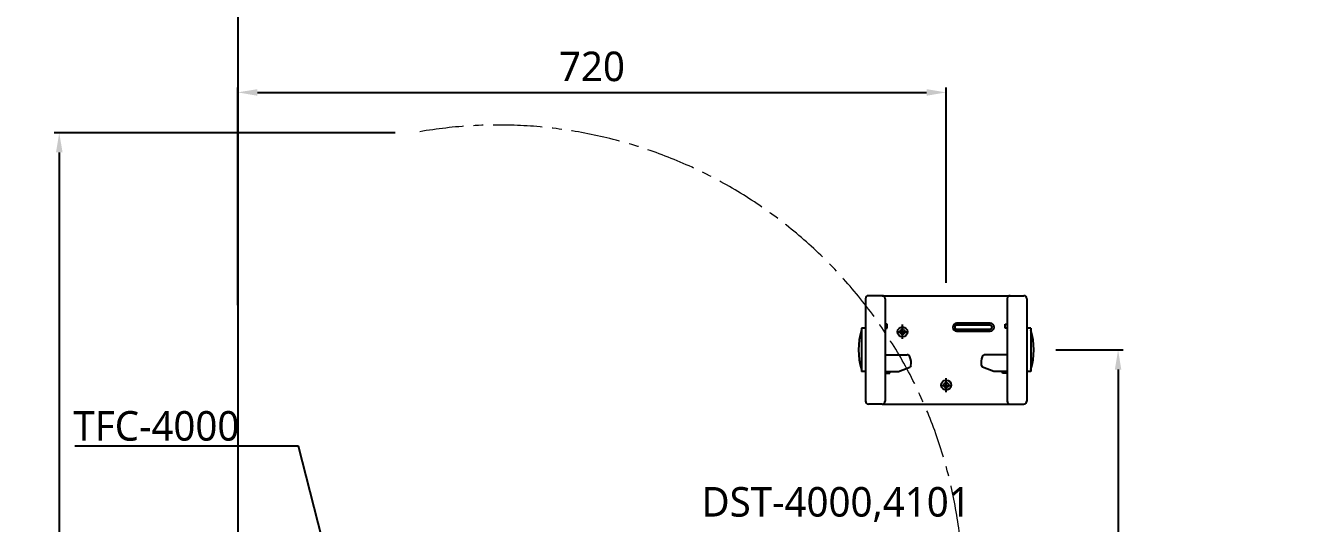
# Model space of a CAD drawing. Extents: x 612 to 6849, y -547 to 2005.
# Drawn here: x 612 to 1919, y 359 to 864 of the extents above; entities that cross this region are included whole.
import ezdxf

# ---------------------------------------------------------------- set-up
doc = ezdxf.new("R2010")
doc.units = 0
doc.header["$LTSCALE"] = 20
doc.header["$MEASUREMENT"] = 0
doc.linetypes.add('CENTER', pattern=[2, 1.25, -0.25, 0.25, -0.25])
doc.layers.get('0').update_dxf_attribs({"linetype": 'CONTINUOUS'})
doc.layers.get('DEFPOINTS').update_dxf_attribs({"linetype": 'CONTINUOUS'})
for name, color, linetype in [('1', 7, 'CONTINUOUS'), ('2', 2, 'CONTINUOUS'), ('4', 4, 'CONTINUOUS'), ('6', 6, 'CONTINUOUS')]:
    doc.layers.add(name, color=color, linetype=linetype)
doc.styles.add('ROMANS', font='NanumGothic.ttf', dxfattribs={"height": 10.144927})
doc.styles.get("Standard").update_dxf_attribs({"font": 'NanumGothic.ttf'})
doc.dimstyles.get("Standard").update_dxf_attribs({"dimtxt": 2.7, "dimasz": 2.5, "dimexe": 1.5, "dimexo": 1.5, "dimgap": 1.5, "dimtad": 1, "dimdec": 0, "dimlfac": 10, "dimzin": 0, "dimdsep": 46, "dimtxsty": 'Standard', "dimcen": 0, "dimclrt": 2, "dimadec": 0, "dimazin": 0, "dimtfac": 1, "dimtdec": 0, "dimtmove": 0, "dimatfit": 3, "dimfxl": 0, "dimtolj": 1, "dimtzin": 0, "dimarcsym": 0})

# ---------------------------------------------------------------- blocks, each defined once
blk = doc.blocks.new('*D69')
at = {"color": 3, "lineweight": -2}
for p, q in [((1658.5, 534.5), (1726.8, 534.5)), ((1721.8, 514.5), (1721.8, 205.7)), ((1721.8, -155.5), (1721.8, 153.2)), ((1701.4, -175.5), (1726.8, -175.5))]:
    blk.add_line(p, q, dxfattribs=at)
at = {"color": 3}
for points in [[(1718.5, 514.5), (1725.1, 514.5), (1721.8, 534.5)], [(1718.5, -155.5), (1725.1, -155.5), (1721.8, -175.5)]]:
    blk.add_solid(points, dxfattribs=at)
at = {"layer": 'DEFPOINTS', "color": 0}
for p in [(1657, 534.5), (1699.9, -175.5), (1721.8, -175.5)]:
    blk.add_point(p, dxfattribs=at)
at = {"color": 2, "insert": (1721.8, 179.5), "char_height": 30, "attachment_point": 5}
blk.add_mtext('\\A1;710', dxfattribs=at)
blk = doc.blocks.new('*D70')
at = {"layer": '1', "color": 3, "lineweight": -2}
for p, q in [((827.1, 579.9), (827.1, 800.9)), ((1547.1, 602.7), (1547.1, 800.9)), ((847.1, 795.9), (1527.1, 795.9))]:
    blk.add_line(p, q, dxfattribs=at)
at = {"layer": '1', "color": 3}
for points in [[(847.1, 799.2), (847.1, 792.5), (827.1, 795.9)], [(1527.1, 799.2), (1527.1, 792.5), (1547.1, 795.9)]]:
    blk.add_solid(points, dxfattribs=at)
at = {"layer": 'DEFPOINTS', "color": 0}
for p in [(1547.1, 795.9), (1547.1, 601.2), (827.1, 578.4)]:
    blk.add_point(p, dxfattribs=at)
at = {"layer": '1', "color": 2, "insert": (1187.1, 822.1), "char_height": 30, "attachment_point": 5}
blk.add_mtext('\\A1;720', dxfattribs=at)
blk = doc.blocks.new('*D71')
at = {"color": 3, "lineweight": -2}
for p, q in [((987, 754.9), (640.7, 754.9)), ((645.7, 734.9), (645.7, 316)), ((645.7, -155.5), (645.7, 263.3)), ((825.5, -175.5), (640.7, -175.5))]:
    blk.add_line(p, q, dxfattribs=at)
at = {"color": 3}
for points in [[(642.4, 734.9), (649.1, 734.9), (645.7, 754.9)], [(642.4, -155.5), (649.1, -155.5), (645.7, -175.5)]]:
    blk.add_solid(points, dxfattribs=at)
at = {"layer": 'DEFPOINTS', "color": 0}
for p in [(988.5, 754.9), (645.7, -175.5), (827, -175.5)]:
    blk.add_point(p, dxfattribs=at)
at = {"color": 2, "insert": (645.7, 289.7), "char_height": 30, "attachment_point": 5}
blk.add_mtext('\\A1;935', dxfattribs=at)

msp = doc.modelspace()

# ---------------------------------------------------------------- linework, layer by layer
at = {"layer": '1'}
for p, q in [((1497.3, 552.8), (1508.4, 552.8)), ((1502.7, 545.9), (1502.7, 560.2)), ((1541.7, 498.5), (1552.7, 498.5)), ((1547.1, 491.7), (1547.1, 506))]:
    msp.add_line(p, q, dxfattribs=at)
at = {"layer": '1', "color": 1, "linetype": 'CENTER', "lineweight": 0, "ltscale": 2}
msp.add_arc((1092.1, 290.9), 471.9, 357.1705, 99.7645, dxfattribs=at)
at = {"layer": '4'}
for p, q in [((1482.1, 589.5), (1468.1, 589.5)), ((1482.1, 589.5), (1612.1, 589.5)), ((1612.1, 589.5), (1626.1, 589.5)), ((1465.1, 586.5), (1465.1, 482.5)), ((1485.1, 586.5), (1485.1, 482.5)), ((1609.1, 586.5), (1609.1, 482.5)), ((1629.1, 586.5), (1629.1, 482.5)), ((1461.1, 556.5), (1461.1, 512.5)), ((1465.1, 556.5), (1461.1, 556.5)), ((1487.2, 560.5), (1485.1, 560.5)), ((1485.1, 556.5), (1487.2, 556.5)), ((1487.2, 556.5), (1487.2, 560.5)), ((1607, 560.5), (1609.1, 560.5)), ((1607, 556.5), (1607, 560.5)), ((1609.1, 556.5), (1607, 556.5)), ((1633.1, 556.5), (1629.1, 556.5)), ((1633.1, 556.5), (1633.1, 512.5)), ((1485.1, 529.5), (1507.5, 529.5)), ((1609.1, 529.5), (1586.6, 529.5)), ((1465.1, 512.5), (1461.1, 512.5)), ((1485.1, 512.5), (1498.6, 512.5)), ((1485.1, 510.9), (1489.9, 510.9)), ((1489.9, 510.9), (1489.9, 512.5)), ((1498.6, 512.5), (1510.1, 516.9)), ((1595.6, 512.5), (1584, 516.9)), ((1609.1, 512.5), (1595.6, 512.5)), ((1604.2, 510.9), (1604.2, 512.5)), ((1609.1, 510.9), (1604.2, 510.9)), ((1633.1, 512.5), (1629.1, 512.5)), ((1482.1, 479.5), (1468.1, 479.5)), ((1482.1, 479.5), (1612.1, 479.5)), ((1612.1, 479.5), (1626.1, 479.5))]:
    msp.add_line(p, q, dxfattribs=at)
for points in [[(1591.9, 553.7, 1), (1591.9, 561.5), (1557.7, 561.5, 1), (1557.7, 553.7)], [(1591.9, 555.7, 1), (1591.9, 559.5), (1557.7, 559.5, 1), (1557.7, 555.7)]]:
    msp.add_lwpolyline(points, format="xyb", close=True, dxfattribs=at)
for centre, radius in [((1502.7, 552.8), 5), ((1502.7, 552.8), 2.5), ((1547.1, 498.8), 5), ((1547.1, 498.8), 2.5)]:
    msp.add_circle(centre, radius, dxfattribs=at)
for centre, radius, start, end in [((1468.1, 586.5), 3, 90, 180), ((1482.1, 586.5), 3, 0, 90), ((1612.1, 586.5), 3, 90, 180), ((1626.1, 586.5), 3, 0, 90), ((1526.2, 534.5), 68.2, 162.9409, 197.0591), ((1567.9, 534.5), 68.2, 342.9409, 17.0591), ((1507.5, 526.5), 3, 20.743, 90), ((1493, 521), 18.5, 352.3216, 20.743), ((1601.1, 521), 18.5, 159.257, 187.6784), ((1586.6, 526.5), 3, 90, 159.257), ((1509.4, 518.8), 2, 290.9719, 352.3216), ((1584.8, 518.8), 2, 187.6784, 249.0281), ((1468.1, 482.5), 3, 180, 270), ((1482.1, 482.5), 3, 270, 0), ((1612.1, 482.5), 3, 180, 270), ((1626.1, 482.5), 3, 270, 0)]:
    msp.add_arc(centre, radius, start, end, dxfattribs=at)
at = {"layer": '6'}
msp.add_lwpolyline([(2109.4, 1749.5), (827.1, 1749.5), (827.1, -175.5), (2227, -175.5)], dxfattribs=at)

# ---------------------------------------------------------------- texts
at = {"layer": '2', "char_height": 30, "attachment_point": 4, "style": 'ROMANS'}
for s, insert in [('TFC-4000', (660.1, 457.2)), ('DST-4000,4101', (1298.5, 377.6))]:
    msp.add_mtext(s, dxfattribs=dict(at, insert=insert))

# ---------------------------------------------------------------- dimensions: what is measured, and where the dimension line sits
dim = msp.add_linear_dim(base=(645.7, -175.5), p1=(988.5, 754.9), p2=(827, -175.5), angle=90, text='935', dimstyle='Standard', override={"dimtxt": 30, "dimasz": 20, "dimexe": 5, "dimgap": 10, "dimtih": 1, "dimtoh": 1, "dimlfac": 1, "dimzin": 12, "dimclrd": 3, "dimclre": 3, "dimazin": 2, "dimarcsym": 1})
dim.commit()
dim.dimension.update_dxf_attribs({"geometry": '*D71', "text_midpoint": (645.7, 289.7)})
dim = msp.add_linear_dim(base=(1721.8, -175.5), p1=(1657, 534.5), p2=(1699.9, -175.5), angle=90, dimstyle='Standard', override={"dimtxt": 30, "dimasz": 20, "dimexe": 5, "dimgap": 10, "dimtih": 1, "dimtoh": 1, "dimlfac": 1, "dimzin": 12, "dimclrd": 3, "dimclre": 3, "dimazin": 2, "dimarcsym": 1})
dim.commit()
dim.dimension.update_dxf_attribs({"geometry": '*D69', "text_midpoint": (1721.8, 179.5), "dimtype": 160})
at = {"layer": '1'}
dim = msp.add_linear_dim(base=(1547.1, 795.9), p1=(827.1, 578.4), p2=(1547.1, 601.2), dimstyle='Standard', override={"dimtxt": 30, "dimasz": 20, "dimexe": 5, "dimgap": 10, "dimlfac": 1, "dimclrd": 3, "dimclre": 3}, dxfattribs=at)
dim.commit()
dim.dimension.update_dxf_attribs({"geometry": '*D70', "text_midpoint": (1187.1, 795.9), "dimtype": 160})

# ---------------------------------------------------------------- leaders
msp.add_leader([(936.7, 249.3), (888.8, 436.9), (661.7, 436.9)], dimstyle='Standard', override={"dimtxt": 20, "dimasz": 20, "dimexe": 5, "dimgap": 10, "dimtad": 0, "dimlfac": 1, "dimzin": 12, "dimclrd": 3, "dimclre": 3, "dimazin": 2, "dimarcsym": 1})

doc.saveas('drawing.dxf')
